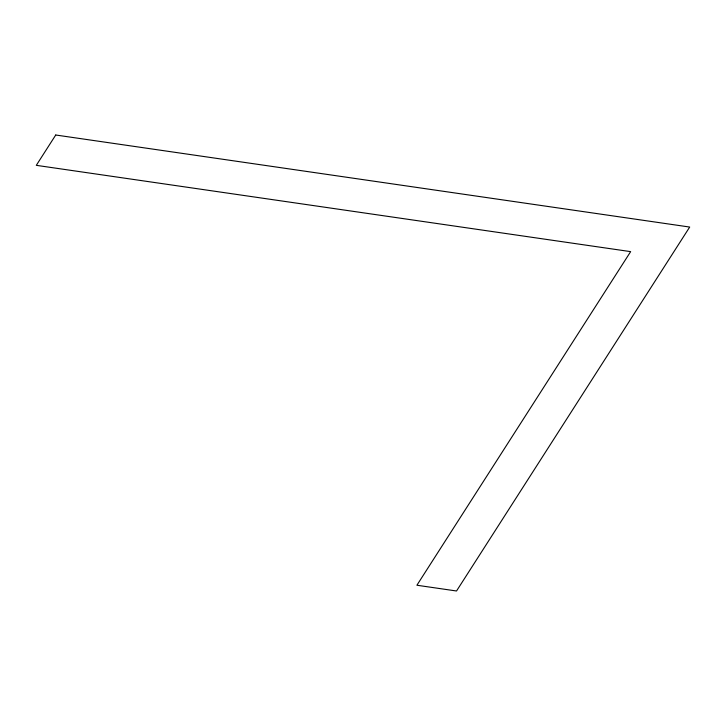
<?xml version="1.0" encoding="UTF-8"?>
<svg xmlns="http://www.w3.org/2000/svg" width="726" height="726" viewBox="0 0 726 726"><rect width="100%" height="100%" fill="white"/><g stroke="black" fill="none" stroke-linecap="round" stroke-linejoin="round"><path stroke-width="1.09" d="M55.73 135.009L36.3 165.337L630.649 251.632L416.905 585.238L456.527 590.991L689.7 227.056L55.73 135.009"/></g></svg>
